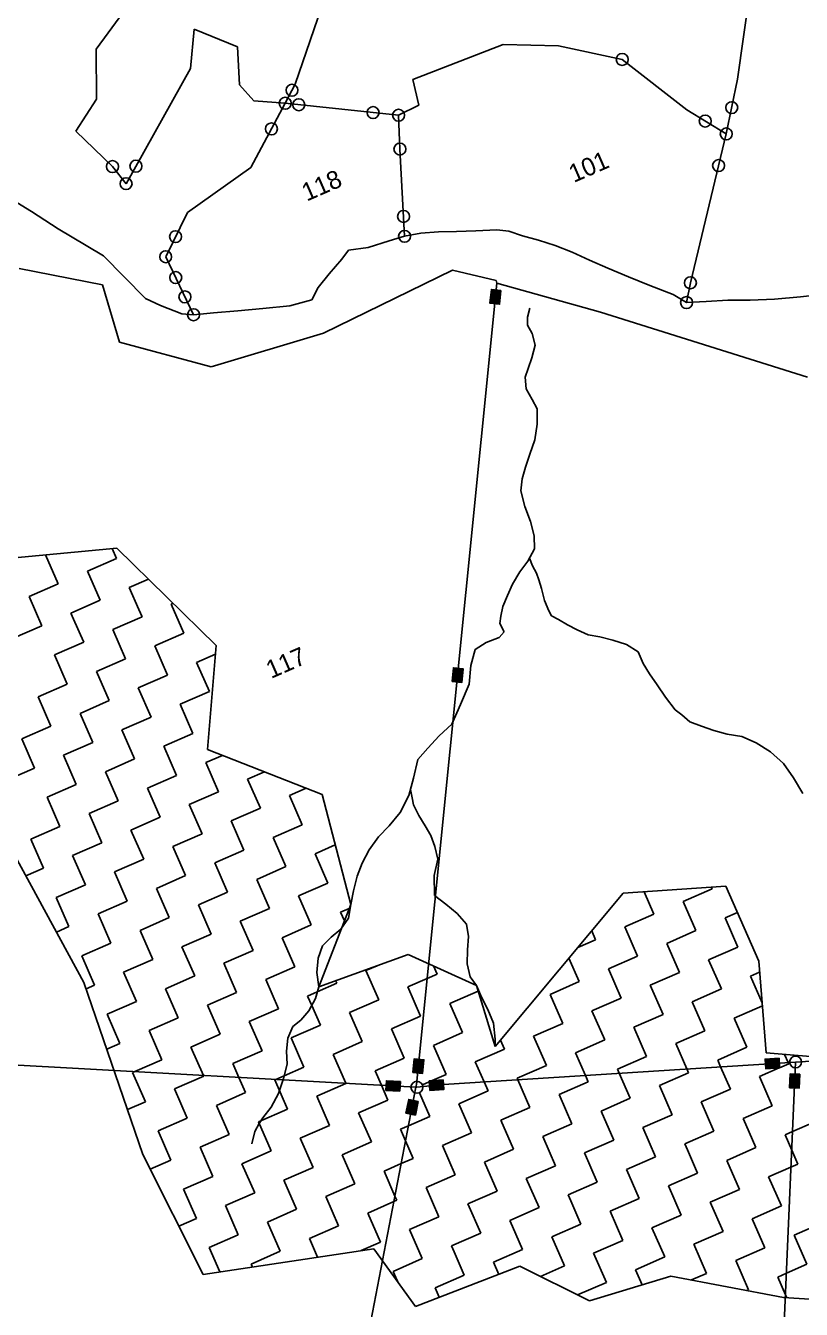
# Model space of a CAD drawing. Header units: metres. Extents: x 317389 to 323374, y 1888575 to 1892651.
# Drawn here: x 321995 to 322399, y 1889616 to 1890284 of the extents above; entities that cross this region are included whole.
import ezdxf

# ---------------------------------------------------------------- set-up
doc = ezdxf.new("R2010")
doc.units = ezdxf.units.M
doc.header["$MEASUREMENT"] = 0
for name, color, linetype in [('LINE_WATER', 4, 'Continuous'), ('POLY_HATCH', 12, 'Continuous'), ('POLY_PARCEL', 6, 'Continuous'), ('POLY_WATER', 4, 'Continuous'), ('TEXT_PARCEL', 7, 'Continuous')]:
    doc.layers.add(name, color=color, linetype=linetype)
doc.styles.add('TEXT_MAP', font='')
doc.styles.get('TEXT_MAP').set_extended_font_data('Kruti Dev 050')

msp = doc.modelspace()

# ---------------------------------------------------------------- hatches: boundary and pattern name
for points in [[(322236.99, 1890139.57), (322241.98, 1890139.07), (322242.71, 1890146.3), (322237.71, 1890146.8)], [(322223, 1889949.47), (322218, 1889949.97), (322217.28, 1889942.75), (322222.27, 1889942.24)], [(322202.6, 1889746.02), (322197.6, 1889746.54), (322196.86, 1889739.31), (322201.85, 1889738.8)], [(322380.2, 1889746.38), (322380.47, 1889741.37), (322387.72, 1889741.76), (322387.45, 1889746.78)], [(322392.93, 1889731.45), (322397.95, 1889731.23), (322398.26, 1889738.49), (322393.24, 1889738.7)], [(322183.11, 1889735.09), (322182.84, 1889730.08), (322190.09, 1889729.68), (322190.36, 1889734.69)], [(322212.94, 1889730.53), (322212.58, 1889735.54), (322205.34, 1889735.03), (322205.7, 1889730.02)], [(322193.24, 1889718.25), (322198.16, 1889717.25), (322199.61, 1889724.36), (322194.69, 1889725.36)]]:
    msp.add_hatch(color=256).paths.add_polyline_path(points)

# ---------------------------------------------------------------- linework, layer by layer
for points in [[(322242.71, 1890146.3), (322241.98, 1890139.07), (322236.99, 1890139.57), (322237.71, 1890146.8)], [(322217.28, 1889942.75), (322218, 1889949.97), (322223, 1889949.47), (322222.27, 1889942.24)], [(322196.86, 1889739.31), (322197.6, 1889746.54), (322202.6, 1889746.02), (322201.85, 1889738.8)], [(322387.72, 1889741.76), (322380.47, 1889741.37), (322380.2, 1889746.38), (322387.45, 1889746.78)], [(322398.26, 1889738.49), (322397.95, 1889731.23), (322392.93, 1889731.45), (322393.24, 1889738.7)], [(322190.09, 1889729.68), (322182.84, 1889730.08), (322183.11, 1889735.09), (322190.36, 1889734.69)], [(322205.34, 1889735.03), (322212.58, 1889735.54), (322212.94, 1889730.53), (322205.7, 1889730.02)], [(322199.61, 1889724.36), (322198.16, 1889717.25), (322193.24, 1889718.25), (322194.69, 1889725.36)]]:
    msp.add_lwpolyline(points, close=True)
for centre in [(322305.81, 1890266.41), (322133.94, 1890250.41), (322130.42, 1890243.61), (322137.48, 1890242.86), (322362.81, 1890241.35), (322176.15, 1890238.79), (322189.43, 1890237.39), (322349, 1890234.38), (322123.26, 1890230.3), (322359.96, 1890227.67), (322190.12, 1890219.81), (322040.53, 1890210.69), (322052.71, 1890210.91), (322355.98, 1890211.18), (322047.6, 1890201.8), (322192, 1890184.77), (322192.55, 1890174.41), (322073.34, 1890174.23), (322068.21, 1890163.81), (322073.44, 1890152.91), (322341.28, 1890150.24), (322078.24, 1890142.92), (322339.28, 1890139.95), (322082.69, 1890133.63), (322396.03, 1889744.84), (322198.98, 1889731.7)]:
    msp.add_circle(centre, 3.11)
at = {"layer": 'LINE_WATER'}
for p, q in [((322256.55, 1890132.36), (322257.66, 1890137.06)), ((322256.57, 1890128.16), (322256.55, 1890132.36)), ((322258.94, 1890123.78), (322256.57, 1890128.16)), ((322258.71, 1890111.19), (322260.54, 1890117.7)), ((322260.54, 1890117.7), (322258.94, 1890123.78)), ((322256.88, 1890105.72), (322258.71, 1890111.19)), ((322255.27, 1890101.1), (322256.88, 1890105.72)), ((322255.82, 1890095.02), (322255.27, 1890101.1)), ((322258.99, 1890089.49), (322255.82, 1890095.02)), ((322261.58, 1890084.6), (322258.99, 1890089.49)), ((322261.59, 1890076.63), (322261.58, 1890084.6)), ((322260.3, 1890068.54), (322261.59, 1890076.63)), ((322257.81, 1890061.13), (322260.3, 1890068.54)), ((322255.47, 1890054.39), (322257.81, 1890061.13)), ((322253.66, 1890048.18), (322255.47, 1890054.39)), ((322253.08, 1890041.91), (322253.66, 1890048.18)), ((322255.13, 1890033.77), (322253.08, 1890041.91)), ((322258.06, 1890026.02), (322255.13, 1890033.77)), ((322259.96, 1890018.57), (322258.06, 1890026.02)), ((322260.17, 1890011.89), (322259.96, 1890018.57)), ((322256.67, 1890005.4), (322260.17, 1890011.89)), ((322252.48, 1889999.8), (322256.67, 1890005.4)), ((322257.48, 1890006.9), (322259.18, 1890002.96)), ((322248.74, 1889993.51), (322252.48, 1889999.8)), ((322259.18, 1890002.96), (322261.15, 1889999.12)), ((322261.15, 1889999.12), (322262.49, 1889995.72)), ((322246.08, 1889987.53), (322248.74, 1889993.51)), ((322262.49, 1889995.72), (322263.72, 1889991.27)), ((322263.72, 1889991.27), (322265.32, 1889984.99)), ((322243.74, 1889981.84), (322246.08, 1889987.53)), ((322265.32, 1889984.99), (322267.55, 1889979.56)), ((322242.61, 1889976.83), (322243.74, 1889981.84)), ((322267.55, 1889979.56), (322268.99, 1889976.91)), ((322242.16, 1889973.02), (322242.61, 1889976.83)), ((322244.34, 1889968.71), (322242.16, 1889973.02)), ((322268.99, 1889976.91), (322272.7, 1889974.97)), ((322272.7, 1889974.97), (322277.3, 1889972.28)), ((322277.3, 1889972.28), (322282.43, 1889969.68)), ((322235.02, 1889963.13), (322241.71, 1889965.76)), ((322241.71, 1889965.76), (322244.34, 1889968.71)), ((322282.43, 1889969.68), (322288.03, 1889967)), ((322288.03, 1889967), (322294.18, 1889965.98)), ((322294.18, 1889965.98), (322300.93, 1889964.24)), ((322300.93, 1889964.24), (322308.02, 1889962.06)), ((322227.02, 1889951.06), (322229.26, 1889959.41)), ((322229.26, 1889959.41), (322235.02, 1889963.13)), ((322308.02, 1889962.06), (322314.09, 1889958.3)), ((322314.09, 1889958.3), (322316.63, 1889952.15)), ((322226.08, 1889941.47), (322227.02, 1889951.06)), ((322316.63, 1889952.15), (322319.98, 1889946.78)), ((322319.98, 1889946.78), (322324.06, 1889941.02)), ((322221.69, 1889930.82), (322226.08, 1889941.47)), ((322324.06, 1889941.02), (322328.41, 1889934.66)), ((322217.07, 1889920.68), (322221.69, 1889930.82)), ((322328.41, 1889934.66), (322333.45, 1889928.03)), ((322333.45, 1889928.03), (322336.88, 1889925.4)), ((322336.88, 1889925.4), (322341.02, 1889921.8)), ((322210.56, 1889914.52), (322217.07, 1889920.68)), ((322341.02, 1889921.8), (322346.99, 1889919.56)), ((322346.99, 1889919.56), (322353.55, 1889917.3)), ((322353.55, 1889917.3), (322360.48, 1889915.48)), ((322204.6, 1889908.15), (322210.56, 1889914.52)), ((322360.48, 1889915.48), (322368.14, 1889914.27)), ((322368.14, 1889914.27), (322375.46, 1889910.92)), ((322375.46, 1889910.92), (322383.06, 1889906.26)), ((322199.52, 1889902.17), (322204.6, 1889908.15)), ((322383.06, 1889906.26), (322389.76, 1889900.08)), ((322197.22, 1889892.59), (322199.52, 1889902.17)), ((322389.76, 1889900.08), (322394.99, 1889892.68)), ((322194.7, 1889883.51), (322197.22, 1889892.59)), ((322394.99, 1889892.68), (322399.83, 1889884.54)), ((322195.56, 1889886.6), (322196.52, 1889882.31)), ((322190.28, 1889874.66), (322194.7, 1889883.51)), ((322196.52, 1889882.31), (322197.24, 1889878.59)), ((322197.24, 1889878.59), (322199.91, 1889873.01)), ((322184.59, 1889867.66), (322190.28, 1889874.66)), ((322199.91, 1889873.01), (322203.33, 1889867.76)), ((322178.91, 1889862.02), (322184.59, 1889867.66)), ((322203.33, 1889867.76), (322206.2, 1889862.73)), ((322174.16, 1889855.28), (322178.91, 1889862.02)), ((322206.2, 1889862.73), (322208.3, 1889856.9)), ((322208.3, 1889856.9), (322209.8, 1889850.37)), ((322170.4, 1889848.36), (322174.16, 1889855.28)), ((322209.8, 1889850.37), (322207.87, 1889841.89)), ((322167.81, 1889841.51), (322170.4, 1889848.36)), ((322166.04, 1889833.82), (322167.81, 1889841.51)), ((322207.87, 1889841.89), (322208.16, 1889831.45)), ((322164.56, 1889826.85), (322166.04, 1889833.82)), ((322208.16, 1889831.45), (322213.93, 1889827)), ((322163.44, 1889819.74), (322164.56, 1889826.85)), ((322213.93, 1889827), (322219.86, 1889822.18)), ((322159.31, 1889814.02), (322163.44, 1889819.74)), ((322219.86, 1889822.18), (322224.83, 1889816.49)), ((322154.26, 1889809.71), (322159.31, 1889814.02)), ((322224.83, 1889816.49), (322225.79, 1889810.17)), ((322225.79, 1889810.17), (322225.23, 1889803.18)), ((322147.5, 1889798.93), (322149.82, 1889805.36)), ((322149.82, 1889805.36), (322154.26, 1889809.71)), ((322146.86, 1889791.43), (322147.5, 1889798.93)), ((322225.23, 1889803.18), (322225.03, 1889795.91)), ((322147.83, 1889784.03), (322146.86, 1889791.43)), ((322225.03, 1889795.91), (322226.62, 1889789.18)), ((322146.15, 1889777.87), (322147.83, 1889784.03)), ((322226.62, 1889789.18), (322229.98, 1889784.59)), ((322229.98, 1889784.59), (322232.62, 1889778.55)), ((322142.65, 1889771.38), (322146.15, 1889777.87)), ((322232.62, 1889778.55), (322235.88, 1889772.11)), ((322138.56, 1889766.58), (322142.65, 1889771.38)), ((322235.88, 1889772.11), (322238.74, 1889765.05)), ((322134.43, 1889763.27), (322138.56, 1889766.58)), ((322238.74, 1889765.05), (322239.69, 1889756.7)), ((322131.1, 1889750.53), (322131.82, 1889757.17)), ((322131.82, 1889757.17), (322134.43, 1889763.27)), ((322239.69, 1889756.7), (322239.77, 1889752.91)), ((322131.48, 1889743.78), (322131.1, 1889750.53)), ((322129.48, 1889736.28), (322131.48, 1889743.78)), ((322126.9, 1889728.38), (322129.48, 1889736.28)), ((322123.19, 1889721.34), (322126.9, 1889728.38)), ((322118.82, 1889715.82), (322123.19, 1889721.34)), ((322114.54, 1889708.68), (322116.8, 1889712.83)), ((322116.8, 1889712.83), (322118.82, 1889715.82)), ((322112.97, 1889702.28), (322114.54, 1889708.68))]:
    msp.add_line(p, q, dxfattribs=at)
at = {"layer": 'POLY_HATCH'}
for p, q in [((321960.02, 1890004.31), (322042.74, 1890012.25)), ((322042.74, 1890012.25), (322094.56, 1889961.57)), ((322094.56, 1889961.57), (322089.97, 1889907.39)), ((322089.97, 1889907.39), (322149.6, 1889884.09)), ((322149.6, 1889884.09), (322164.56, 1889826.85)), ((322025.63, 1889786.22), (321989.69, 1889852.3)), ((322239.77, 1889752.91), (322306.28, 1889832.69)), ((322306.28, 1889832.69), (322359.8, 1889836.33)), ((322359.8, 1889836.33), (322376.87, 1889797.26)), ((322164.56, 1889826.85), (322147.83, 1889784.03)), ((322147.83, 1889784.03), (322194.48, 1889800.77)), ((322194.48, 1889800.77), (322229.98, 1889784.59)), ((322376.87, 1889797.26), (322380.74, 1889749.6)), ((322056.27, 1889696.68), (322025.63, 1889786.22)), ((322229.98, 1889784.59), (322239.77, 1889752.91)), ((322380.74, 1889749.6), (322454.03, 1889743.54)), ((322087.76, 1889634.29), (322056.27, 1889696.68)), ((322176.57, 1889647.71), (322087.76, 1889634.29)), ((322198.17, 1889617.67), (322176.57, 1889647.71)), ((322252.6, 1889638.62), (322198.17, 1889617.67)), ((322288.74, 1889620.57), (322252.6, 1889638.62)), ((322331.15, 1889633.46), (322288.74, 1889620.57)), ((322389.69, 1889622.37), (322331.15, 1889633.46)), ((322488.48, 1889616.18), (322389.69, 1889622.37))]:
    msp.add_line(p, q, dxfattribs=at)
at = {"layer": 'POLY_HATCH', "linetype": 'Continuous'}
for p, q in [((322042.63, 1890006.84), (322040.36, 1890012.02)), ((322012.27, 1889993.58), (322005.66, 1890008.69)), ((322027.45, 1890000.21), (322042.63, 1890006.84)), ((322034.08, 1889985.03), (322027.45, 1890000.21)), ((321997.09, 1889986.94), (322012.27, 1889993.58)), ((322049.26, 1889991.66), (322059.31, 1889996.05)), ((322054.21, 1889980.33), (322049.26, 1889991.66)), ((322003.72, 1889971.76), (321997.09, 1889986.94)), ((322018.9, 1889978.4), (322034.08, 1889985.03)), ((322023.85, 1889967.06), (322018.9, 1889978.4)), ((322055.89, 1889976.48), (322054.21, 1889980.33)), ((322071.07, 1889983.11), (322072.08, 1889983.55)), ((322077.7, 1889967.93), (322071.07, 1889983.11)), ((321988.54, 1889965.13), (322003.72, 1889971.76)), ((322040.71, 1889969.85), (322055.89, 1889976.48)), ((322025.53, 1889963.22), (322023.85, 1889967.06)), ((322047.34, 1889954.67), (322040.71, 1889969.85)), ((322062.52, 1889961.3), (322077.7, 1889967.93)), ((322010.35, 1889956.59), (322025.53, 1889963.22)), ((322069.15, 1889946.12), (322062.52, 1889961.3)), ((322084.33, 1889952.75), (322094.17, 1889957.05)), ((322016.98, 1889941.41), (322010.35, 1889956.59)), ((322032.16, 1889948.04), (322047.34, 1889954.67)), ((322090.96, 1889937.57), (322084.33, 1889952.75)), ((322038.79, 1889932.86), (322032.16, 1889948.04)), ((322053.97, 1889939.49), (322069.15, 1889946.12)), ((322001.8, 1889934.78), (322016.98, 1889941.41)), ((322060.6, 1889924.31), (322053.97, 1889939.49)), ((322075.78, 1889930.94), (322090.96, 1889937.57)), ((322008.44, 1889919.6), (322001.8, 1889934.78)), ((322023.62, 1889926.23), (322038.79, 1889932.86)), ((322082.41, 1889915.76), (322075.78, 1889930.94)), ((322030.25, 1889911.05), (322023.62, 1889926.23)), ((322045.43, 1889917.68), (322060.6, 1889924.31)), ((321993.26, 1889912.97), (322008.44, 1889919.6)), ((322052.06, 1889902.5), (322045.43, 1889917.68)), ((321999.89, 1889897.79), (321993.26, 1889912.97)), ((322015.07, 1889904.42), (322030.25, 1889911.05)), ((322067.24, 1889909.13), (322082.41, 1889915.76)), ((322021.7, 1889889.24), (322015.07, 1889904.42)), ((322073.87, 1889893.95), (322067.24, 1889909.13)), ((322089.05, 1889900.59), (322097.7, 1889904.37)), ((321984.71, 1889891.15), (321999.89, 1889897.79)), ((322036.88, 1889895.87), (322052.06, 1889902.5)), ((322095.68, 1889885.41), (322089.05, 1889900.59)), ((322043.51, 1889880.69), (322036.88, 1889895.87)), ((322058.69, 1889887.32), (322073.87, 1889893.95)), ((322110.86, 1889892.04), (322119.55, 1889895.83)), ((322117.49, 1889876.86), (322110.86, 1889892.04)), ((322006.52, 1889882.61), (322021.7, 1889889.24)), ((322065.32, 1889872.14), (322058.69, 1889887.32)), ((322080.5, 1889878.77), (322095.68, 1889885.41)), ((322132.67, 1889883.49), (322141.39, 1889887.3)), ((322013.15, 1889867.43), (322006.52, 1889882.61)), ((322028.33, 1889874.06), (322043.51, 1889880.69)), ((322087.13, 1889863.6), (322080.5, 1889878.77)), ((322102.31, 1889870.23), (322117.49, 1889876.86)), ((322139.3, 1889868.31), (322132.67, 1889883.49)), ((322034.96, 1889858.88), (322028.33, 1889874.06)), ((322050.14, 1889865.51), (322065.32, 1889872.14)), ((322108.94, 1889855.05), (322102.31, 1889870.23)), ((321997.97, 1889860.8), (322013.15, 1889867.43)), ((322056.77, 1889850.33), (322050.14, 1889865.51)), ((322071.95, 1889856.96), (322087.13, 1889863.6)), ((322124.12, 1889861.68), (322139.3, 1889868.31)), ((322004.6, 1889845.62), (321997.97, 1889860.8)), ((322019.78, 1889852.25), (322034.96, 1889858.88)), ((322078.58, 1889841.79), (322071.95, 1889856.96)), ((322130.75, 1889846.5), (322124.12, 1889861.68)), ((322145.93, 1889853.13), (322156.49, 1889857.74)), ((322026.41, 1889837.07), (322019.78, 1889852.25)), ((322041.59, 1889843.7), (322056.77, 1889850.33)), ((322093.76, 1889848.42), (322108.94, 1889855.05)), ((322152.56, 1889837.95), (322145.93, 1889853.13)), ((321995.49, 1889841.64), (322004.6, 1889845.62)), ((322048.22, 1889828.52), (322041.59, 1889843.7)), ((322100.39, 1889833.24), (322093.76, 1889848.42)), ((322115.57, 1889839.87), (322130.75, 1889846.5)), ((322011.24, 1889830.44), (322026.41, 1889837.07)), ((322063.4, 1889835.15), (322078.58, 1889841.79)), ((322122.2, 1889824.69), (322115.57, 1889839.87)), ((322137.38, 1889831.32), (322152.56, 1889837.95)), ((322017.87, 1889815.26), (322011.24, 1889830.44)), ((322070.04, 1889819.98), (322063.4, 1889835.15)), ((322085.21, 1889826.61), (322100.39, 1889833.24)), ((322144.01, 1889816.14), (322137.38, 1889831.32)), ((322322.33, 1889821.74), (322317.22, 1889833.44)), ((322337.51, 1889828.37), (322352.69, 1889835)), ((322352.69, 1889835), (322352.33, 1889835.82)), ((322033.05, 1889821.89), (322048.22, 1889828.52)), ((322091.85, 1889811.43), (322085.21, 1889826.61)), ((322107.02, 1889818.06), (322122.2, 1889824.69)), ((322159.19, 1889822.77), (322163.75, 1889824.76)), ((322344.14, 1889813.19), (322337.51, 1889828.37)), ((322039.68, 1889806.71), (322033.05, 1889821.89)), ((322054.86, 1889813.34), (322070.04, 1889819.98)), ((322113.66, 1889802.88), (322107.02, 1889818.06)), ((322161.19, 1889818.21), (322159.19, 1889822.77)), ((322307.15, 1889815.11), (322322.33, 1889821.74)), ((322359.32, 1889819.82), (322365.78, 1889822.65)), ((322365.95, 1889804.65), (322359.32, 1889819.82)), ((322011.38, 1889812.43), (322017.87, 1889815.26)), ((322061.49, 1889798.16), (322054.86, 1889813.34)), ((322076.67, 1889804.8), (322091.85, 1889811.43)), ((322128.83, 1889809.51), (322144.01, 1889816.14)), ((322291.97, 1889808.48), (322289.95, 1889813.1)), ((322313.78, 1889799.93), (322307.15, 1889815.11)), ((322328.96, 1889806.56), (322344.14, 1889813.19)), ((322024.5, 1889800.08), (322039.68, 1889806.71)), ((322083.3, 1889789.62), (322076.67, 1889804.8)), ((322135.47, 1889794.33), (322128.83, 1889809.51)), ((322282.73, 1889804.44), (322291.97, 1889808.48)), ((322335.59, 1889791.38), (322328.96, 1889806.56)), ((322350.77, 1889798.01), (322365.95, 1889804.65)), ((322031.13, 1889784.9), (322024.5, 1889800.08)), ((322046.31, 1889791.53), (322061.49, 1889798.16)), ((322098.48, 1889796.25), (322113.66, 1889802.88)), ((322283.42, 1889786.67), (322278.09, 1889798.88)), ((322298.6, 1889793.3), (322313.78, 1889799.93)), ((322357.4, 1889782.84), (322350.77, 1889798.01)), ((322052.94, 1889776.35), (322046.31, 1889791.53)), ((322105.11, 1889781.07), (322098.48, 1889796.25)), ((322120.29, 1889787.7), (322135.47, 1889794.33)), ((322172.46, 1889792.42), (322178.19, 1889794.92)), ((322179.09, 1889777.24), (322172.46, 1889792.42)), ((322204.33, 1889788.27), (322209.44, 1889790.5)), ((322209.44, 1889790.5), (322207.57, 1889794.8)), ((322305.23, 1889778.12), (322298.6, 1889793.3)), ((322320.41, 1889784.75), (322335.59, 1889791.38)), ((322372.58, 1889789.47), (322377.33, 1889791.54)), ((322026.74, 1889782.98), (322031.13, 1889784.9)), ((322068.12, 1889782.99), (322083.3, 1889789.62)), ((322126.92, 1889772.52), (322120.29, 1889787.7)), ((322147.1, 1889781.34), (322157.28, 1889785.78)), ((322157.28, 1889785.78), (322156.66, 1889787.2)), ((322194.27, 1889783.87), (322204.33, 1889788.27)), ((322200.9, 1889768.69), (322194.27, 1889783.87)), ((322268.24, 1889780.04), (322283.42, 1889786.67)), ((322327.04, 1889769.57), (322320.41, 1889784.75)), ((322378.62, 1889775.64), (322372.58, 1889789.47)), ((322074.75, 1889767.81), (322068.12, 1889782.99)), ((322089.93, 1889774.44), (322105.11, 1889781.07)), ((322142.1, 1889779.15), (322147.1, 1889781.34)), ((322144.22, 1889774.29), (322142.1, 1889779.15)), ((322163.91, 1889770.61), (322179.09, 1889777.24)), ((322216.08, 1889775.32), (322230.85, 1889781.77)), ((322274.88, 1889764.86), (322268.24, 1889780.04)), ((322290.06, 1889771.49), (322305.23, 1889778.12)), ((322342.22, 1889776.2), (322357.4, 1889782.84)), ((322037.76, 1889769.72), (322052.94, 1889776.35)), ((322096.56, 1889759.26), (322089.93, 1889774.44)), ((322111.74, 1889765.89), (322126.92, 1889772.52)), ((322148.73, 1889763.97), (322144.22, 1889774.29)), ((322170.54, 1889755.43), (322163.91, 1889770.61)), ((322222.71, 1889760.14), (322216.08, 1889775.32)), ((322296.69, 1889756.31), (322290.06, 1889771.49)), ((322348.85, 1889761.02), (322342.22, 1889776.2)), ((322364.03, 1889767.66), (322378.75, 1889774.09)), ((322044.39, 1889754.54), (322037.76, 1889769.72)), ((322059.57, 1889761.18), (322074.75, 1889767.81)), ((322118.37, 1889750.71), (322111.74, 1889765.89)), ((322133.55, 1889757.34), (322148.73, 1889763.97)), ((322185.72, 1889762.06), (322200.9, 1889768.69)), ((322259.7, 1889758.23), (322274.88, 1889764.86)), ((322311.87, 1889762.94), (322327.04, 1889769.57)), ((322370.67, 1889752.48), (322364.03, 1889767.66)), ((322066.2, 1889746), (322059.57, 1889761.18)), ((322081.38, 1889752.63), (322096.56, 1889759.26)), ((322140.18, 1889742.16), (322133.55, 1889757.34)), ((322192.35, 1889746.88), (322185.72, 1889762.06)), ((322207.53, 1889753.51), (322222.71, 1889760.14)), ((322266.33, 1889743.05), (322259.7, 1889758.23)), ((322318.5, 1889747.76), (322311.87, 1889762.94)), ((322333.68, 1889754.39), (322348.85, 1889761.02)), ((322037.5, 1889751.53), (322044.39, 1889754.54)), ((322087.84, 1889737.85), (322081.38, 1889752.63)), ((322103.19, 1889744.08), (322118.37, 1889750.71)), ((322155.36, 1889748.8), (322170.54, 1889755.43)), ((322214.16, 1889738.33), (322207.53, 1889753.51)), ((322229.34, 1889744.96), (322244.52, 1889751.59)), ((322244.52, 1889751.59), (322242.51, 1889756.2)), ((322281.51, 1889749.68), (322296.69, 1889756.31)), ((322339.42, 1889741.23), (322333.68, 1889754.39)), ((322355.49, 1889745.85), (322370.67, 1889752.48)), ((322052.09, 1889739.83), (322066.2, 1889746)), ((322106.36, 1889736.83), (322103.19, 1889744.08)), ((322161.93, 1889733.75), (322155.36, 1889748.8)), ((322177.17, 1889740.25), (322192.35, 1889746.88)), ((322233.9, 1889734.51), (322229.34, 1889744.96)), ((322286.66, 1889737.87), (322281.51, 1889749.68)), ((322303.32, 1889741.13), (322318.5, 1889747.76)), ((322357.01, 1889742.36), (322355.49, 1889745.85)), ((322387.71, 1889741.85), (322392.48, 1889743.93)), ((322392.18, 1889744.6), (322390.35, 1889748.8)), ((322392.48, 1889743.93), (322392.18, 1889744.6)), ((322051.02, 1889739.36), (322052.09, 1889739.83)), ((322057.66, 1889724.19), (322051.02, 1889739.36)), ((322072.83, 1889730.82), (322088.01, 1889737.45)), ((322088.01, 1889737.45), (322087.84, 1889737.85)), ((322109.82, 1889728.9), (322106.36, 1889736.83)), ((322125.53, 1889735.77), (322129.85, 1889737.65)), ((322129.85, 1889737.65), (322140.18, 1889742.16)), ((322180.46, 1889732.73), (322177.17, 1889740.25)), ((322206.84, 1889735.14), (322214.16, 1889738.33)), ((322251.15, 1889736.42), (322266.33, 1889743.05)), ((322288.14, 1889734.5), (322286.66, 1889737.87)), ((322304.25, 1889738.99), (322303.32, 1889741.13)), ((322309.95, 1889725.95), (322304.25, 1889738.99)), ((322325.13, 1889732.58), (322340.31, 1889739.21)), ((322340.31, 1889739.21), (322339.42, 1889741.23)), ((322362.12, 1889730.67), (322357.01, 1889742.36)), ((322377.3, 1889737.3), (322387.48, 1889741.75)), ((322383.93, 1889722.12), (322377.3, 1889737.3)), ((322079.47, 1889715.64), (322072.83, 1889730.82)), ((322125, 1889735.53), (322125.53, 1889735.77)), ((322131.63, 1889720.35), (322125, 1889735.53)), ((322146.81, 1889726.98), (322161.99, 1889733.62)), ((322161.99, 1889733.62), (322161.93, 1889733.75)), ((322183.8, 1889725.07), (322180.46, 1889732.73)), ((322201.83, 1889732.94), (322205.38, 1889734.5)), ((322235.97, 1889729.78), (322233.9, 1889734.51)), ((322251.49, 1889735.63), (322251.15, 1889736.42)), ((322257.78, 1889721.24), (322251.49, 1889735.63)), ((322272.96, 1889727.87), (322288.14, 1889734.5)), ((322331.76, 1889717.4), (322325.13, 1889732.58)), ((322346.94, 1889724.04), (322362.12, 1889730.67)), ((322048.26, 1889720.08), (322057.66, 1889724.19)), ((322094.64, 1889722.27), (322109.82, 1889728.9)), ((322153.44, 1889711.81), (322146.81, 1889726.98)), ((322168.62, 1889718.44), (322183.8, 1889725.07)), ((322205.61, 1889716.52), (322200.23, 1889728.85)), ((322220.79, 1889723.15), (322235.97, 1889729.78)), ((322279.59, 1889712.69), (322272.96, 1889727.87)), ((322294.77, 1889719.32), (322309.95, 1889725.95)), ((322353.57, 1889708.86), (322346.94, 1889724.04)), ((322101.28, 1889707.09), (322094.64, 1889722.27)), ((322116.45, 1889713.72), (322131.63, 1889720.35)), ((322175.25, 1889703.26), (322168.62, 1889718.44)), ((322227.42, 1889707.97), (322220.79, 1889723.15)), ((322242.6, 1889714.6), (322257.78, 1889721.24)), ((322301.4, 1889704.14), (322294.77, 1889719.32)), ((322316.58, 1889710.77), (322331.76, 1889717.4)), ((322368.75, 1889715.49), (322383.93, 1889722.12)), ((322064.29, 1889709.01), (322079.47, 1889715.64)), ((322123.09, 1889698.54), (322116.45, 1889713.72)), ((322138.27, 1889705.17), (322153.44, 1889711.81)), ((322190.43, 1889709.89), (322194.58, 1889711.7)), ((322193.07, 1889703.85), (322190.43, 1889709.89)), ((322194.58, 1889711.7), (322205.61, 1889716.52)), ((322249.23, 1889699.43), (322242.6, 1889714.6)), ((322264.41, 1889706.06), (322279.59, 1889712.69)), ((322323.21, 1889695.59), (322316.58, 1889710.77)), ((322370.12, 1889712.35), (322368.75, 1889715.49)), ((322375.38, 1889700.31), (322370.12, 1889712.35)), ((322394.45, 1889708.64), (322405.74, 1889713.57)), ((322070.92, 1889693.83), (322064.29, 1889709.01)), ((322086.1, 1889700.46), (322101.28, 1889707.09)), ((322144.9, 1889690), (322138.27, 1889705.17)), ((322160.08, 1889696.63), (322175.25, 1889703.26)), ((322197.06, 1889694.71), (322193.07, 1889703.85)), ((322212.24, 1889701.34), (322227.42, 1889707.97)), ((322271.04, 1889690.88), (322264.41, 1889706.06)), ((322286.22, 1889697.51), (322301.4, 1889704.14)), ((322338.39, 1889702.23), (322353.57, 1889708.86)), ((322390.56, 1889706.94), (322394.45, 1889708.64)), ((322394.03, 1889699), (322390.56, 1889706.94)), ((322092.73, 1889685.28), (322086.1, 1889700.46)), ((322107.91, 1889691.91), (322123.09, 1889698.54)), ((322166.71, 1889681.45), (322160.08, 1889696.63)), ((322218.88, 1889686.16), (322212.24, 1889701.34)), ((322234.05, 1889692.79), (322249.23, 1889699.43)), ((322292.85, 1889682.33), (322286.22, 1889697.51)), ((322339.76, 1889699.09), (322338.39, 1889702.23)), ((322345.02, 1889687.05), (322339.76, 1889699.09)), ((322360.2, 1889693.68), (322375.38, 1889700.31)), ((322397.19, 1889691.76), (322394.03, 1889699)), ((322060.1, 1889689.1), (322070.92, 1889693.83)), ((322114.54, 1889676.73), (322107.91, 1889691.91)), ((322129.72, 1889683.36), (322144.9, 1889690)), ((322181.89, 1889688.08), (322190.79, 1889691.97)), ((322190.79, 1889691.97), (322197.06, 1889694.71)), ((322240.69, 1889677.62), (322234.05, 1889692.79)), ((322255.86, 1889684.25), (322271.04, 1889690.88)), ((322308.03, 1889688.96), (322323.21, 1889695.59)), ((322366.83, 1889678.5), (322360.2, 1889693.68)), ((322382.01, 1889685.13), (322393.65, 1889690.21)), ((322393.65, 1889690.21), (322397.19, 1889691.76)), ((322077.55, 1889678.65), (322092.73, 1889685.28)), ((322136.35, 1889668.19), (322129.72, 1889683.36)), ((322187.55, 1889675.12), (322181.89, 1889688.08)), ((322203.7, 1889679.53), (322218.88, 1889686.16)), ((322262.5, 1889669.07), (322255.86, 1889684.25)), ((322309.4, 1889685.83), (322308.03, 1889688.96)), ((322314.66, 1889673.78), (322309.4, 1889685.83)), ((322329.84, 1889680.41), (322345.02, 1889687.05)), ((322388.64, 1889669.95), (322382.01, 1889685.13)), ((322084.18, 1889663.47), (322077.55, 1889678.65)), ((322099.36, 1889670.1), (322114.54, 1889676.73)), ((322151.53, 1889674.82), (322166.71, 1889681.45)), ((322210.33, 1889664.35), (322203.7, 1889679.53)), ((322225.51, 1889670.98), (322240.69, 1889677.62)), ((322277.68, 1889675.7), (322292.85, 1889682.33)), ((322336.47, 1889665.24), (322329.84, 1889680.41)), ((322351.65, 1889671.87), (322366.83, 1889678.5)), ((322105.99, 1889654.92), (322099.36, 1889670.1)), ((322158.16, 1889659.64), (322151.53, 1889674.82)), ((322173.34, 1889666.27), (322186.99, 1889672.23)), ((322186.99, 1889672.23), (322188.52, 1889672.9)), ((322188.52, 1889672.9), (322187.55, 1889675.12)), ((322232.14, 1889655.81), (322225.51, 1889670.98)), ((322279.04, 1889672.56), (322277.68, 1889675.7)), ((322284.31, 1889660.52), (322279.04, 1889672.56)), ((322299.49, 1889667.15), (322314.66, 1889673.78)), ((322358.29, 1889656.69), (322351.65, 1889671.87)), ((322373.46, 1889663.32), (322388.64, 1889669.95)), ((322075.05, 1889659.48), (322084.18, 1889663.47)), ((322121.17, 1889661.55), (322136.35, 1889668.19)), ((322179.97, 1889651.09), (322173.34, 1889666.27)), ((322195.15, 1889657.72), (322210.33, 1889664.35)), ((322247.32, 1889662.44), (322262.5, 1889669.07)), ((322306.12, 1889651.97), (322299.49, 1889667.15)), ((322321.3, 1889658.6), (322336.47, 1889665.24)), ((322380.1, 1889648.14), (322373.46, 1889663.32)), ((322127.8, 1889646.37), (322121.17, 1889661.55)), ((322142.98, 1889653.01), (322158.16, 1889659.64)), ((322201.78, 1889642.54), (322195.15, 1889657.72)), ((322248.69, 1889659.3), (322247.32, 1889662.44)), ((322253.95, 1889647.26), (322248.69, 1889659.3)), ((322269.13, 1889653.89), (322284.31, 1889660.52)), ((322327.93, 1889643.43), (322321.3, 1889658.6)), ((322343.11, 1889650.06), (322358.29, 1889656.69)), ((322395.27, 1889654.77), (322410.45, 1889661.4)), ((322090.81, 1889648.29), (322105.99, 1889654.92)), ((322147.23, 1889643.28), (322142.98, 1889653.01)), ((322169.94, 1889646.71), (322179.97, 1889651.09)), ((322216.96, 1889649.17), (322232.14, 1889655.81)), ((322275.76, 1889638.71), (322269.13, 1889653.89)), ((322290.94, 1889645.34), (322306.12, 1889651.97)), ((322349.74, 1889634.88), (322343.11, 1889650.06)), ((322401.91, 1889639.59), (322395.27, 1889654.77)), ((322096.36, 1889635.59), (322090.81, 1889648.29)), ((322112.62, 1889639.74), (322127.8, 1889646.37)), ((322218.33, 1889646.04), (322216.96, 1889649.17)), ((322223.59, 1889633.99), (322218.33, 1889646.04)), ((322238.77, 1889640.63), (322253.95, 1889647.26)), ((322297.57, 1889630.16), (322290.94, 1889645.34)), ((322312.75, 1889636.79), (322327.93, 1889643.43)), ((322364.92, 1889641.51), (322380.1, 1889648.14)), ((322113.32, 1889638.15), (322112.62, 1889639.74)), ((322186.6, 1889635.91), (322201.78, 1889642.54)), ((322241.51, 1889634.35), (322238.77, 1889640.63)), ((322263.31, 1889633.27), (322275.76, 1889638.71)), ((322316.19, 1889628.91), (322312.75, 1889636.79)), ((322371.55, 1889626.33), (322364.92, 1889641.51)), ((322391.24, 1889634.93), (322401.91, 1889639.59)), ((322187.97, 1889632.78), (322186.6, 1889635.91)), ((322189, 1889630.43), (322187.97, 1889632.78)), ((322208.41, 1889627.36), (322223.59, 1889633.99)), ((322282.62, 1889623.63), (322297.57, 1889630.16)), ((322341.86, 1889631.43), (322349.74, 1889634.88)), ((322386.73, 1889632.96), (322391.24, 1889634.93)), ((322390.76, 1889623.74), (322386.73, 1889632.96)), ((322210.56, 1889622.44), (322208.41, 1889627.36)), ((322370.72, 1889625.97), (322371.55, 1889626.33)), ((322391.4, 1889622.27), (322390.76, 1889623.74))]:
    msp.add_line(p, q, dxfattribs=at)
at = {"layer": 'POLY_PARCEL'}
for p, q in [((322135.57, 1890253.57), (322154.05, 1890307.25)), ((322365.89, 1890256.18), (322372.77, 1890306.06)), ((322032.06, 1890271.79), (322046.37, 1890291.32)), ((322083.03, 1890282.22), (322081.18, 1890261.64)), ((322105.58, 1890272.97), (322083.03, 1890282.22)), ((322032.12, 1890245.84), (322032.06, 1890271.79)), ((322106.66, 1890253.29), (322105.58, 1890272.97)), ((322196.76, 1890256.05), (322243.81, 1890274.18)), ((322243.81, 1890274.18), (322272.67, 1890273.45)), ((322272.67, 1890273.45), (322305.81, 1890266.41)), ((322305.81, 1890266.41), (322339.37, 1890240.29)), ((322081.18, 1890261.64), (322047.6, 1890201.8)), ((322114.06, 1890244.98), (322106.66, 1890253.29)), ((322130.42, 1890243.61), (322135.57, 1890253.57)), ((322199.92, 1890242.57), (322196.76, 1890256.05)), ((322359.96, 1890227.67), (322365.89, 1890256.18)), ((322021.5, 1890229.08), (322032.12, 1890245.84)), ((322130.42, 1890243.61), (322114.06, 1890244.98)), ((322112.47, 1890210.22), (322130.42, 1890243.61)), ((322130.42, 1890243.61), (322189.43, 1890237.39)), ((322189.43, 1890237.39), (322199.92, 1890242.57)), ((322339.37, 1890240.29), (322359.96, 1890227.67)), ((322189.43, 1890237.39), (322190.12, 1890219.81)), ((322040.53, 1890210.69), (322021.5, 1890229.08)), ((322359.96, 1890227.67), (322341.28, 1890150.24)), ((322190.12, 1890219.81), (322192.55, 1890174.41)), ((322047.6, 1890201.8), (322040.53, 1890210.69)), ((322079.49, 1890186.72), (322112.47, 1890210.22)), ((322068.21, 1890163.81), (322079.49, 1890186.72)), ((322082.69, 1890133.63), (322068.21, 1890163.81)), ((322200.18, 1889746.86), (322240.56, 1890150.11)), ((322341.28, 1890150.24), (322339.28, 1890139.95)), ((322648.62, 1889760.59), (322396.03, 1889744.84)), ((321985.15, 1889743.53), (322198.43, 1889731.73)), ((322198.69, 1889733.07), (322200.18, 1889746.86)), ((322212.76, 1889733.17), (322396.03, 1889744.84)), ((322396.03, 1889744.84), (322386.2, 1889519.09)), ((322168.23, 1889574.63), (322198.43, 1889731.73)), ((322198.43, 1889731.73), (322198.69, 1889733.07)), ((322198.43, 1889731.73), (322198.98, 1889731.7)), ((322198.98, 1889731.7), (322212.76, 1889733.17))]:
    msp.add_line(p, q, dxfattribs=at)
at = {"layer": 'POLY_WATER'}
for p, q in [((321983.97, 1890196.25), (321998.31, 1890187.27)), ((321998.31, 1890187.27), (322012.31, 1890178.3)), ((322012.31, 1890178.3), (322026.87, 1890169.57)), ((322229.57, 1890177.34), (322240.47, 1890177.74)), ((322240.47, 1890177.74), (322246.84, 1890177.01)), ((322173.58, 1890168.63), (322184.5, 1890172.06)), ((322184.5, 1890172.06), (322192.55, 1890174.41)), ((322192.55, 1890174.41), (322201.05, 1890176.11)), ((322201.05, 1890176.11), (322210.17, 1890176.74)), ((322210.17, 1890176.74), (322219.49, 1890176.96)), ((322219.49, 1890176.96), (322229.57, 1890177.34)), ((322246.84, 1890177.01), (322253.95, 1890174.58)), ((322253.95, 1890174.58), (322262.31, 1890172.36)), ((322262.31, 1890172.36), (322270.91, 1890169.59)), ((322026.87, 1890169.57), (322035.89, 1890164.3)), ((322035.89, 1890164.3), (322046.55, 1890153.36)), ((322159.96, 1890162.51), (322163.44, 1890167.22)), ((322163.44, 1890167.22), (322173.58, 1890168.63)), ((322270.91, 1890169.59), (322279.82, 1890166.1)), ((322279.82, 1890166.1), (322288.84, 1890162)), ((322035.4, 1890149.23), (321992.01, 1890157.73)), ((322153.22, 1890154.87), (322159.96, 1890162.51)), ((322288.84, 1890162), (322298.4, 1890157.79)), ((322298.4, 1890157.79), (322309.12, 1890153.26)), ((322046.55, 1890153.36), (322057.67, 1890142.13)), ((322147.6, 1890147.73), (322153.22, 1890154.87)), ((322217.48, 1890156.87), (322150.28, 1890124.07)), ((322240.14, 1890151.36), (322217.48, 1890156.87)), ((322240.56, 1890150.11), (322240.14, 1890151.36)), ((322309.12, 1890153.26), (322320.12, 1890148.84)), ((322044.22, 1890119.29), (322035.4, 1890149.23)), ((322144.31, 1890141.43), (322147.6, 1890147.73)), ((322294.48, 1890135), (322240.56, 1890150.11)), ((322320.12, 1890148.84), (322332.41, 1890144.16)), ((322332.41, 1890144.16), (322339.28, 1890139.95)), ((322398.62, 1890142.92), (322413.04, 1890144.52)), ((322057.67, 1890142.13), (322065.47, 1890138.5)), ((322065.47, 1890138.5), (322076.61, 1890134.15)), ((322118.78, 1890136.81), (322132.77, 1890138.23)), ((322132.77, 1890138.23), (322144.31, 1890141.43)), ((322339.28, 1890139.95), (322349.44, 1890140.54)), ((322349.44, 1890140.54), (322360.77, 1890141.13)), ((322360.77, 1890141.13), (322372.35, 1890141.16)), ((322372.35, 1890141.16), (322385.05, 1890141.68)), ((322385.05, 1890141.68), (322398.62, 1890142.92)), ((322076.61, 1890134.15), (322082.69, 1890133.63)), ((322082.69, 1890133.63), (322093.17, 1890134.68)), ((322093.17, 1890134.68), (322105.7, 1890135.62)), ((322105.7, 1890135.62), (322118.78, 1890136.81)), ((322402.27, 1890101.15), (322294.48, 1890135)), ((322150.28, 1890124.07), (322091.93, 1890106.52)), ((322091.93, 1890106.52), (322044.22, 1890119.29))]:
    msp.add_line(p, q, dxfattribs=at)

# ---------------------------------------------------------------- texts
at = {"layer": 'TEXT_PARCEL', "style": 'TEXT_MAP'}
for s, p in [('101', (322280.61, 1890202.15)), ('118', (322141.63, 1890192.44)), ('117', (322123.03, 1889944.1))]:
    msp.add_text(s, height=9.391, rotation=23.59957, dxfattribs=at).set_placement(p)

doc.saveas('drawing.dxf')
